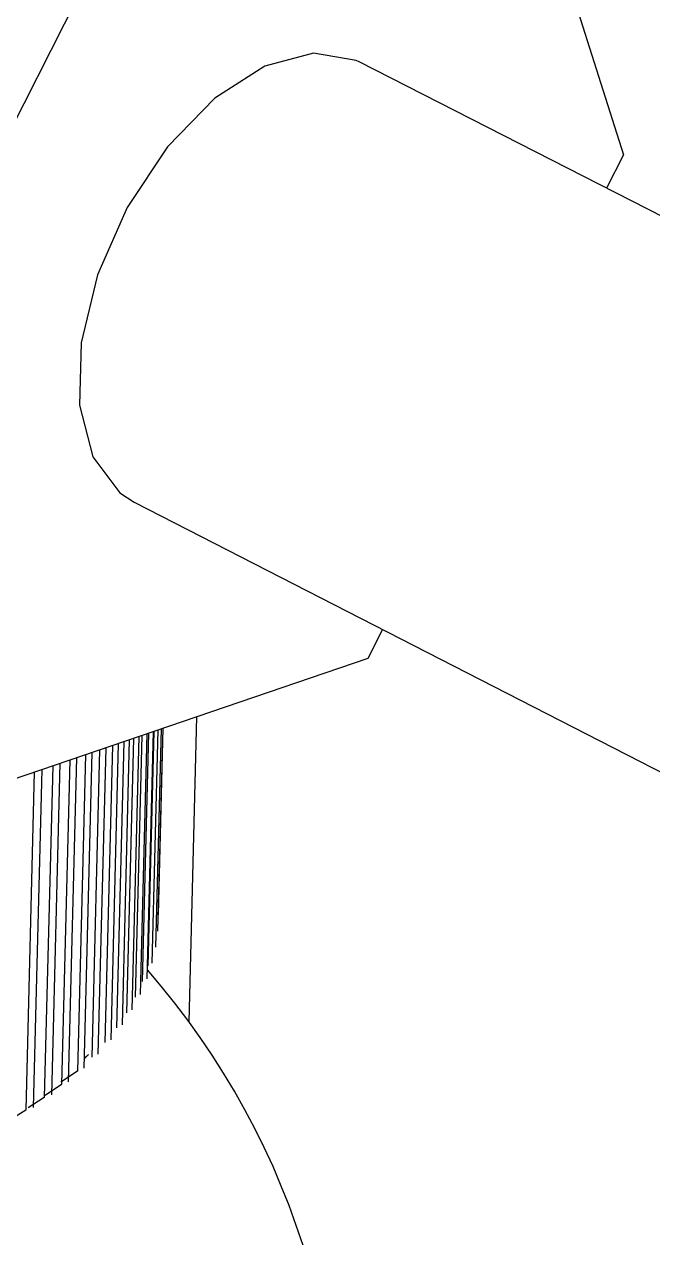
# Model space of a CAD drawing. Header units: millimetres. Extents: x 0 to 279, y 0 to 216.
# Drawn here: x 105.868 to 108.109, y 53.524 to 57.854 of the extents above; entities that cross this region are included whole.
import ezdxf

# ---------------------------------------------------------------- set-up
doc = ezdxf.new("R2010")
doc.units = ezdxf.units.MM

msp = doc.modelspace()

# ---------------------------------------------------------------- linework, layer by layer
at = {"color": 7, "linetype": 'Continuous', "lineweight": 25}
for p, q in [((107.5759, 58.736), (108.0049, 57.3886)), ((105.3117, 56.4773), (106.2283, 58.2836)), ((110.3154, 56.059), (107.062, 57.7198)), ((108.0049, 57.3886), (107.9444, 57.2693)), ((106.2594, 56.1491), (109.5092, 54.4811)), ((107.1453, 55.6944), (107.0927, 55.5908)), ((107.0927, 55.5908), (105.7471, 55.132)), ((106.4553, 54.2944), (106.4834, 55.3831)), ((106.3243, 54.5045), (106.3457, 55.3361)), ((106.3372, 54.5615), (106.3572, 55.34)), ((106.3444, 54.6188), (106.363, 55.342)), ((106.346, 54.6764), (106.3631, 55.342)), ((106.2175, 54.2835), (106.2435, 55.3012)), ((106.2524, 54.3375), (106.2774, 55.3128)), ((106.2819, 54.3924), (106.3057, 55.3224)), ((106.3059, 54.4481), (106.3285, 55.3302)), ((106.0814, 54.1293), (106.1101, 55.2557)), ((106.1319, 54.1793), (106.1598, 55.2727)), ((106.1773, 54.2308), (106.2043, 55.2879)), ((105.9658, 54.034), (105.9957, 55.2167)), ((106.026, 54.0808), (106.0554, 55.2371)), ((105.901, 53.989), (105.9314, 55.1948)), ((106.0571, 54.1192), (105.9986, 54.0791)), ((106.0006, 54.0708), (105.9424, 54.0323)), ((105.9392, 54.0242), (105.8816, 53.9873)), ((105.8732, 53.9794), (105.8164, 53.944))]:
    msp.add_line(p, q, dxfattribs=at)
at = {"color": 8, "linetype": 'Continuous', "lineweight": 25}
for p, q in [((106.2227, 55.2941), (106.1967, 54.2734)), ((106.2577, 55.3061), (106.2327, 54.3273)), ((106.2872, 55.3161), (106.2633, 54.3823)), ((106.3112, 55.3243), (106.2884, 54.4381)), ((106.3295, 55.3305), (106.308, 54.4947)), ((106.0858, 55.2475), (106.0571, 54.1192)), ((106.1366, 55.2648), (106.1088, 54.1692)), ((106.1823, 55.2804), (106.1553, 54.2206)), ((105.9691, 55.2077), (105.9392, 54.0242)), ((106.0299, 55.2284), (106.0006, 54.0708)), ((105.9037, 55.1853), (105.8732, 53.9794))]:
    msp.add_line(p, q, dxfattribs=at)
at = {"color": 7, "linetype": 'Continuous', "lineweight": 25, "flags": 128}
msp.add_lwpolyline([(107.062, 57.7198), (107.0507, 57.7252), (106.8988, 57.7514), (106.7257, 57.705), (106.5469, 57.5899), (106.3781, 57.4165), (106.2345, 57.2), (106.1289, 56.96), (106.0707, 56.7176), (106.0651, 56.4946), (106.1124, 56.3108), (106.2086, 56.1824), (106.2594, 56.1491)], dxfattribs=at)
at = {"color": 7, "linetype": 'Continuous', "lineweight": 25}
msp.add_arc((104.2121, 52.6493), 2.7819, 351.2276, 41.1531, dxfattribs=at)
msp.add_open_spline([(106.0964, 54.1773), (106.0954, 54.1765), (106.0934, 54.175), (106.0905, 54.1727), (106.0881, 54.1706), (106.0864, 54.1689), (106.0854, 54.1676), (106.0853, 54.1669), (106.0861, 54.1669), (106.0873, 54.1675), (106.088, 54.1678)], degree=3, knots=[0, 0, 0, 0, 0.142533, 0.273575, 0.381599, 0.481295, 0.590693, 0.70768, 0.847387, 1, 1, 1, 1], dxfattribs=at)

doc.saveas('drawing.dxf')
